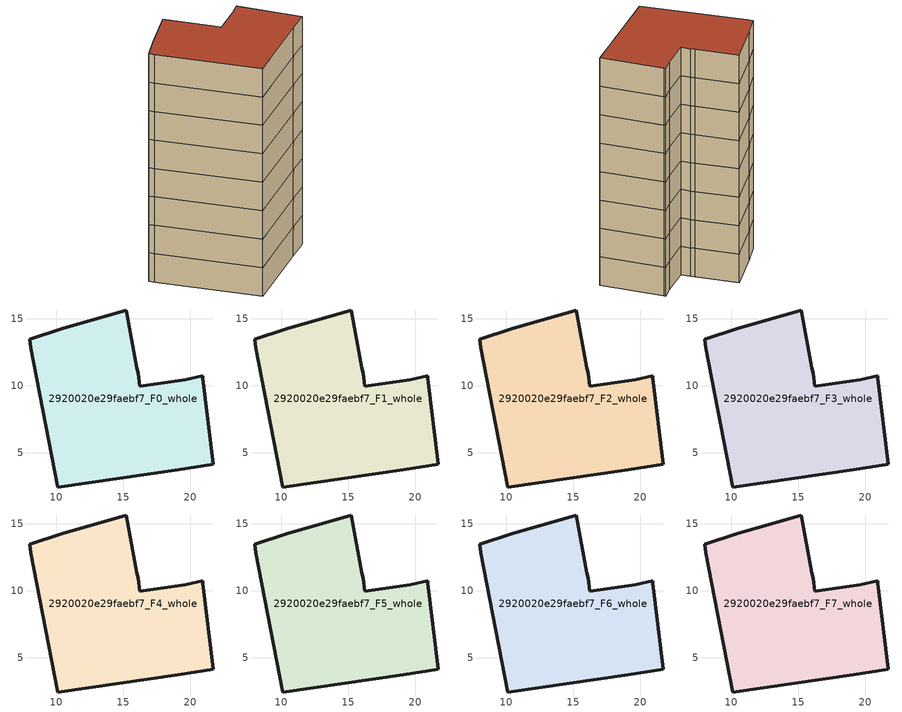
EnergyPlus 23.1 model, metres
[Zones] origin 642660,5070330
2920020e29faebf7_F0_whole
 floor ground (EU_floor_Construction): 20.93,10.73 20.93,10.53 21.73,4.13 19.13,3.73 10.12,2.43 8.12,12.84 8.02,13.44 10.42,14.24 15.23,15.64 16.03,11.33 16.13,10.93 16.23,9.93 19.63,10.43 z0
 wall outside (EU_wall_Construction): 10.12,2.43 19.13,3.73 21.73,4.13 20.93,10.53 20.93,10.73 19.63,10.43 16.23,9.93 16.13,10.93 16.03,11.33 15.23,15.64 10.42,14.24 8.02,13.44 8.12,12.84 10.12,2.43 z0:3
2920020e29faebf7_F1_whole
 floor to 2920020e29faebf7_F0_whole (EU_floor_Construction): 20.93,10.73 20.93,10.53 21.73,4.13 19.13,3.73 10.12,2.43 8.12,12.84 8.02,13.44 10.42,14.24 15.23,15.64 16.03,11.33 16.13,10.93 16.23,9.93 19.63,10.43 z3
 wall outside (EU_wall_Construction): 10.12,2.43 19.13,3.73 21.73,4.13 20.93,10.53 20.93,10.73 19.63,10.43 16.23,9.93 16.13,10.93 16.03,11.33 15.23,15.64 10.42,14.24 8.02,13.44 8.12,12.84 10.12,2.43 z3:6
2920020e29faebf7_F2_whole
 floor to 2920020e29faebf7_F1_whole (EU_floor_Construction): 20.93,10.73 20.93,10.53 21.73,4.13 19.13,3.73 10.12,2.43 8.12,12.84 8.02,13.44 10.42,14.24 15.23,15.64 16.03,11.33 16.13,10.93 16.23,9.93 19.63,10.43 z6
 wall outside (EU_wall_Construction): 10.12,2.43 19.13,3.73 21.73,4.13 20.93,10.53 20.93,10.73 19.63,10.43 16.23,9.93 16.13,10.93 16.03,11.33 15.23,15.64 10.42,14.24 8.02,13.44 8.12,12.84 10.12,2.43 z6:9
2920020e29faebf7_F3_whole
 floor to 2920020e29faebf7_F2_whole (EU_floor_Construction): 20.93,10.73 20.93,10.53 21.73,4.13 19.13,3.73 10.12,2.43 8.12,12.84 8.02,13.44 10.42,14.24 15.23,15.64 16.03,11.33 16.13,10.93 16.23,9.93 19.63,10.43 z9
 wall outside (EU_wall_Construction): 10.12,2.43 19.13,3.73 21.73,4.13 20.93,10.53 20.93,10.73 19.63,10.43 16.23,9.93 16.13,10.93 16.03,11.33 15.23,15.64 10.42,14.24 8.02,13.44 8.12,12.84 10.12,2.43 z9:12
2920020e29faebf7_F4_whole
 floor to 2920020e29faebf7_F3_whole (EU_floor_Construction): 20.93,10.73 20.93,10.53 21.73,4.13 19.13,3.73 10.12,2.43 8.12,12.84 8.02,13.44 10.42,14.24 15.23,15.64 16.03,11.33 16.13,10.93 16.23,9.93 19.63,10.43 z12
 wall outside (EU_wall_Construction): 10.12,2.43 19.13,3.73 21.73,4.13 20.93,10.53 20.93,10.73 19.63,10.43 16.23,9.93 16.13,10.93 16.03,11.33 15.23,15.64 10.42,14.24 8.02,13.44 8.12,12.84 10.12,2.43 z12:15
2920020e29faebf7_F5_whole
 floor to 2920020e29faebf7_F4_whole (EU_floor_Construction): 20.93,10.73 20.93,10.53 21.73,4.13 19.13,3.73 10.12,2.43 8.12,12.84 8.02,13.44 10.42,14.24 15.23,15.64 16.03,11.33 16.13,10.93 16.23,9.93 19.63,10.43 z15
 wall outside (EU_wall_Construction): 10.12,2.43 19.13,3.73 21.73,4.13 20.93,10.53 20.93,10.73 19.63,10.43 16.23,9.93 16.13,10.93 16.03,11.33 15.23,15.64 10.42,14.24 8.02,13.44 8.12,12.84 10.12,2.43 z15:18
2920020e29faebf7_F6_whole
 floor to 2920020e29faebf7_F5_whole (EU_floor_Construction): 20.93,10.73 20.93,10.53 21.73,4.13 19.13,3.73 10.12,2.43 8.12,12.84 8.02,13.44 10.42,14.24 15.23,15.64 16.03,11.33 16.13,10.93 16.23,9.93 19.63,10.43 z18
 wall outside (EU_wall_Construction): 10.12,2.43 19.13,3.73 21.73,4.13 20.93,10.53 20.93,10.73 19.63,10.43 16.23,9.93 16.13,10.93 16.03,11.33 15.23,15.64 10.42,14.24 8.02,13.44 8.12,12.84 10.12,2.43 z18:21
2920020e29faebf7_F7_whole
 floor to 2920020e29faebf7_F6_whole (EU_floor_Construction): 20.93,10.73 20.93,10.53 21.73,4.13 19.13,3.73 10.12,2.43 8.12,12.84 8.02,13.44 10.42,14.24 15.23,15.64 16.03,11.33 16.13,10.93 16.23,9.93 19.63,10.43 z21
 wall outside (EU_wall_Construction): 10.12,2.43 19.13,3.73 21.73,4.13 20.93,10.53 20.93,10.73 19.63,10.43 16.23,9.93 16.13,10.93 16.03,11.33 15.23,15.64 10.42,14.24 8.02,13.44 8.12,12.84 10.12,2.43 z21:24
 roof outside (EU_roof_Construction): 21.73,4.13 20.93,10.53 20.93,10.73 19.63,10.43 16.23,9.93 16.13,10.93 16.03,11.33 15.23,15.64 10.42,14.24 8.02,13.44 8.12,12.84 10.12,2.43 19.13,3.73 z24
[Building]
EU S2 Campaign: North Axis=0; Terrain=City; Solar Distribution=FullExterior
[Site:Location]
Lyon-Bron: Latitude=45.75; Longitude=5; Time Zone=1; Elevation=198
[SizingPeriod:WeatherFileDays]
AnnualSizingPeriod: Begin Month=1; Begin Day of Month=1; End Month=12; End Day of Month=31; Day of Week for Start Day=Monday; Use Weather File Daylight Saving Period=No; Use Weather File Rain and Snow Indicators=No
[MATERIAL]
EU_InternalMass_Material: Roughness=MediumRough; Thickness=0.1; Conductivity=1; Density=1800; Specific Heat=900; Thermal Absorptance=0.9; Solar Absorptance=0.7; Visible Absorptance=0.7
[MATERIAL:NOMASS] Roughness=MediumRough; Thermal Absorptance=0.9; Solar Absorptance=0.7; Visible Absorptance=0.7
Name | Thermal Resistance
EU_wall_NoMass | 0.776494
EU_roof_NoMass | 0.486893
EU_floor_NoMass | 0.421597
[CONSTRUCTION]
EU_wall_Construction: EU_wall_NoMass
EU_roof_Construction: EU_roof_NoMass
EU_floor_Construction: EU_floor_NoMass
EU_InternalMass_Construction: EU_InternalMass_Material
[ZONE] Type=1; Multiplier=1; Ceiling Height=autocalculate; Volume=353.027; Floor Area=autocalculate; Part of Total Floor Area=Yes
2920020e29faebf7_F0_whole; 2920020e29faebf7_F1_whole; 2920020e29faebf7_F2_whole; 2920020e29faebf7_F3_whole; 2920020e29faebf7_F4_whole; 2920020e29faebf7_F5_whole; 2920020e29faebf7_F6_whole; 2920020e29faebf7_F7_whole
[INTERNALMASS] Construction=EU_InternalMass_Construction; Surface Area=117.676
Name | Zone or ZoneList
2920020e29faebf7_F0_whole_EU_InternalMass | 2920020e29faebf7_F0_whole
2920020e29faebf7_F1_whole_EU_InternalMass | 2920020e29faebf7_F1_whole
2920020e29faebf7_F2_whole_EU_InternalMass | 2920020e29faebf7_F2_whole
2920020e29faebf7_F3_whole_EU_InternalMass | 2920020e29faebf7_F3_whole
2920020e29faebf7_F4_whole_EU_InternalMass | 2920020e29faebf7_F4_whole
2920020e29faebf7_F5_whole_EU_InternalMass | 2920020e29faebf7_F5_whole
2920020e29faebf7_F6_whole_EU_InternalMass | 2920020e29faebf7_F6_whole
2920020e29faebf7_F7_whole_EU_InternalMass | 2920020e29faebf7_F7_whole
[OTHEREQUIPMENT] Fuel Type=Electricity; Design Level Calculation Method=Watts/Area; Power per Zone Floor Area=1; Fraction Latent=0; Fraction Radiant=0; Fraction Lost=0; Carbon Dioxide Generation Rate=0; EndUse Subcategory=EU_Step8_InternalGains
Name | Zone or ZoneList or Space or SpaceList | Schedule
EU_Step8_InternalGain_2920020e29faebf7_F0_whole_f000 | 2920020e29faebf7_F0_whole | EU_Step8_GainSchedule_2920020e29faebf7_F0_whole_f000
EU_Step8_InternalGain_2920020e29faebf7_F1_whole_f000 | 2920020e29faebf7_F1_whole | EU_Step8_GainSchedule_2920020e29faebf7_F1_whole_f000
EU_Step8_InternalGain_2920020e29faebf7_F2_whole_f000 | 2920020e29faebf7_F2_whole | EU_Step8_GainSchedule_2920020e29faebf7_F2_whole_f000
EU_Step8_InternalGain_2920020e29faebf7_F3_whole_f000 | 2920020e29faebf7_F3_whole | EU_Step8_GainSchedule_2920020e29faebf7_F3_whole_f000
EU_Step8_InternalGain_2920020e29faebf7_F4_whole_f000 | 2920020e29faebf7_F4_whole | EU_Step8_GainSchedule_2920020e29faebf7_F4_whole_f000
EU_Step8_InternalGain_2920020e29faebf7_F5_whole_f000 | 2920020e29faebf7_F5_whole | EU_Step8_GainSchedule_2920020e29faebf7_F5_whole_f000
EU_Step8_InternalGain_2920020e29faebf7_F6_whole_f000 | 2920020e29faebf7_F6_whole | EU_Step8_GainSchedule_2920020e29faebf7_F6_whole_f000
EU_Step8_InternalGain_2920020e29faebf7_F7_whole_f000 | 2920020e29faebf7_F7_whole | EU_Step8_GainSchedule_2920020e29faebf7_F7_whole_f000
[ZONEVENTILATION:DESIGNFLOWRATE] Schedule=EU_AlwaysOn; Design Flow Rate Calculation Method=AirChanges/Hour; Air Changes per Hour=0.693814; Ventilation Type=Natural; Fan Pressure Rise=0; Fan Total Efficiency=1; Constant Term Coefficient=1; Temperature Term Coefficient=0; Velocity Term Coefficient=0; Velocity Squared Term Coefficient=0; Minimum Indoor Temperature=-100; Maximum Indoor Temperature=100; Delta Temperature=-100; Minimum Outdoor Temperature=-100; Maximum Outdoor Temperature=100; Maximum Wind Speed=40
Name | Zone or ZoneList or Space or SpaceList
EU_ConstantAir_2920020e29faebf7_F0_whole | 2920020e29faebf7_F0_whole
EU_ConstantAir_2920020e29faebf7_F1_whole | 2920020e29faebf7_F1_whole
EU_ConstantAir_2920020e29faebf7_F2_whole | 2920020e29faebf7_F2_whole
EU_ConstantAir_2920020e29faebf7_F3_whole | 2920020e29faebf7_F3_whole
EU_ConstantAir_2920020e29faebf7_F4_whole | 2920020e29faebf7_F4_whole
EU_ConstantAir_2920020e29faebf7_F5_whole | 2920020e29faebf7_F5_whole
EU_ConstantAir_2920020e29faebf7_F6_whole | 2920020e29faebf7_F6_whole
EU_ConstantAir_2920020e29faebf7_F7_whole | 2920020e29faebf7_F7_whole
[HVACTEMPLATE:THERMOSTAT] Constant Heating Setpoint=20; Constant Cooling Setpoint=50
EU_HeatOnly_2920020e29faebf7_F0_whole; EU_HeatOnly_2920020e29faebf7_F1_whole; EU_HeatOnly_2920020e29faebf7_F2_whole; EU_HeatOnly_2920020e29faebf7_F3_whole; EU_HeatOnly_2920020e29faebf7_F4_whole; EU_HeatOnly_2920020e29faebf7_F5_whole; EU_HeatOnly_2920020e29faebf7_F6_whole; EU_HeatOnly_2920020e29faebf7_F7_whole
[HVACTEMPLATE:ZONE:IDEALLOADSAIRSYSTEM] System Availability Schedule=EU_AlwaysOn; Maximum Heating Supply Air Temperature=50; Minimum Cooling Supply Air Temperature=13; Maximum Heating Supply Air Humidity Ratio=0.0156; Minimum Cooling Supply Air Humidity Ratio=0.0077; Heating Limit=NoLimit; Cooling Limit=NoLimit; Heating Availability Schedule=EU_AlwaysOn; Cooling Availability Schedule=EU_CoolingOff; Dehumidification Control Type=ConstantSensibleHeatRatio; Cooling Sensible Heat Ratio=0.7; Dehumidification Setpoint=60; Humidification Control Type=None; Humidification Setpoint=30; Outdoor Air Method=None; Outdoor Air Flow Rate per Person=0.00944; Outdoor Air Flow Rate per Zone Floor Area=0; Outdoor Air Flow Rate per Zone=0; Demand Controlled Ventilation Type=None; Outdoor Air Economizer Type=NoEconomizer; Heat Recovery Type=None; Sensible Heat Recovery Effectiveness=0.7; Latent Heat Recovery Effectiveness=0.65
Name | Template Thermostat
2920020e29faebf7_F0_whole | EU_HeatOnly_2920020e29faebf7_F0_whole
2920020e29faebf7_F1_whole | EU_HeatOnly_2920020e29faebf7_F1_whole
2920020e29faebf7_F2_whole | EU_HeatOnly_2920020e29faebf7_F2_whole
2920020e29faebf7_F3_whole | EU_HeatOnly_2920020e29faebf7_F3_whole
2920020e29faebf7_F4_whole | EU_HeatOnly_2920020e29faebf7_F4_whole
2920020e29faebf7_F5_whole | EU_HeatOnly_2920020e29faebf7_F5_whole
2920020e29faebf7_F6_whole | EU_HeatOnly_2920020e29faebf7_F6_whole
2920020e29faebf7_F7_whole | EU_HeatOnly_2920020e29faebf7_F7_whole
[SIZING:ZONE] Zone Cooling Design Supply Air Temperature Input Method=SupplyAirTemperature; Zone Cooling Design Supply Air Temperature=13; Zone Heating Design Supply Air Temperature Input Method=SupplyAirTemperature; Zone Heating Design Supply Air Temperature=50; Zone Cooling Design Supply Air Humidity Ratio=0.008; Zone Heating Design Supply Air Humidity Ratio=0.008; Cooling Design Air Flow Method=DesignDay; Cooling Design Air Flow Rate=0; Cooling Minimum Air Flow per Zone Floor Area=0.000762; Cooling Minimum Air Flow=0; Cooling Minimum Air Flow Fraction=0.2; Heating Design Air Flow Method=DesignDay; Heating Design Air Flow Rate=0; Heating Maximum Air Flow per Zone Floor Area=0.002032; Heating Maximum Air Flow=0.141576; Heating Maximum Air Flow Fraction=0.3; Account for Dedicated Outdoor Air System=No; Dedicated Outdoor Air System Control Strategy=NeutralSupplyAir; Dedicated Outdoor Air Low Setpoint Temperature for Design=autosize; Dedicated Outdoor Air High Setpoint Temperature for Design=autosize; Zone Load Sizing Method=Sensible Load Only No Latent Load; Zone Latent Cooling Design Supply Air Humidity Ratio Input Method=HumidityRatioDifference; Zone Cooling Design Supply Air Humidity Ratio Difference=0.005; Zone Latent Heating Design Supply Air Humidity Ratio Input Method=HumidityRatioDifference; Zone Humidification Design Supply Air Humidity Ratio Difference=0.005
2920020e29faebf7_F0_whole; 2920020e29faebf7_F1_whole; 2920020e29faebf7_F2_whole; 2920020e29faebf7_F3_whole; 2920020e29faebf7_F4_whole; 2920020e29faebf7_F5_whole; 2920020e29faebf7_F6_whole; 2920020e29faebf7_F7_whole
[SCHEDULE:CONSTANT]
Name | Hourly Value
EU_AlwaysOn | 1
EU_CoolingOff | 0
[SCHEDULE:FILE] Column Number=1; Rows to Skip at Top=0; Number of Hours of Data=8760; Column Separator=Comma; Interpolate to Timestep=No; Minutes per Item=60; Adjust Schedule for Daylight Savings=Yes
Name | File
EU_Step8_GainSchedule_2920020e29faebf7_F0_whole_f000 | C:\Users\o_iseri\Desktop\OpenUBEM\openubem\outputs\eu_evidence\EU-11\FR-LYO-HAUTCOEURPENTES\idfs\2920020e29faebf7\2920020e29faebf7_F0_whole_f000_gain.csv
EU_Step8_GainSchedule_2920020e29faebf7_F1_whole_f000 | C:\Users\o_iseri\Desktop\OpenUBEM\openubem\outputs\eu_evidence\EU-11\FR-LYO-HAUTCOEURPENTES\idfs\2920020e29faebf7\2920020e29faebf7_F1_whole_f000_gain.csv
EU_Step8_GainSchedule_2920020e29faebf7_F2_whole_f000 | C:\Users\o_iseri\Desktop\OpenUBEM\openubem\outputs\eu_evidence\EU-11\FR-LYO-HAUTCOEURPENTES\idfs\2920020e29faebf7\2920020e29faebf7_F2_whole_f000_gain.csv
EU_Step8_GainSchedule_2920020e29faebf7_F3_whole_f000 | C:\Users\o_iseri\Desktop\OpenUBEM\openubem\outputs\eu_evidence\EU-11\FR-LYO-HAUTCOEURPENTES\idfs\2920020e29faebf7\2920020e29faebf7_F3_whole_f000_gain.csv
EU_Step8_GainSchedule_2920020e29faebf7_F4_whole_f000 | C:\Users\o_iseri\Desktop\OpenUBEM\openubem\outputs\eu_evidence\EU-11\FR-LYO-HAUTCOEURPENTES\idfs\2920020e29faebf7\2920020e29faebf7_F4_whole_f000_gain.csv
EU_Step8_GainSchedule_2920020e29faebf7_F5_whole_f000 | C:\Users\o_iseri\Desktop\OpenUBEM\openubem\outputs\eu_evidence\EU-11\FR-LYO-HAUTCOEURPENTES\idfs\2920020e29faebf7\2920020e29faebf7_F5_whole_f000_gain.csv
EU_Step8_GainSchedule_2920020e29faebf7_F6_whole_f000 | C:\Users\o_iseri\Desktop\OpenUBEM\openubem\outputs\eu_evidence\EU-11\FR-LYO-HAUTCOEURPENTES\idfs\2920020e29faebf7\2920020e29faebf7_F6_whole_f000_gain.csv
EU_Step8_GainSchedule_2920020e29faebf7_F7_whole_f000 | C:\Users\o_iseri\Desktop\OpenUBEM\openubem\outputs\eu_evidence\EU-11\FR-LYO-HAUTCOEURPENTES\idfs\2920020e29faebf7\2920020e29faebf7_F7_whole_f000_gain.csv
